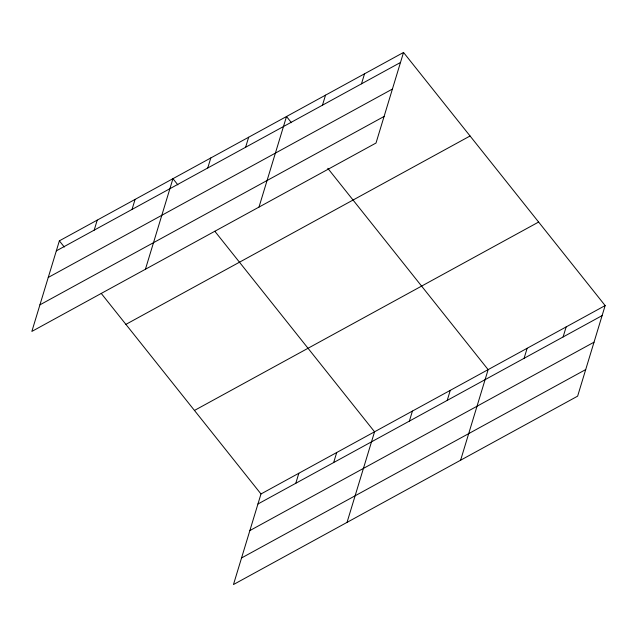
<?xml version="1.0" encoding="UTF-8"?>
<svg xmlns="http://www.w3.org/2000/svg" width="637" height="637" viewBox="0 0 637 637"><rect width="100%" height="100%" fill="white"/><g stroke="black" fill="none" stroke-linecap="round" stroke-linejoin="round"><path stroke-width="0.96" d="M403.532 52.457L59.368 240.85L31.85 331.423L376.013 143.03L403.532 52.457L605.15 305.577L577.632 396.15L233.468 584.543L260.987 493.97L605.15 305.577M94.18 230.156L97.23 220.123M132.034 209.43L135.084 199.397M145.427 269.252L172.945 178.679L177.874 184.865M207.758 167.985L210.799 157.952M245.611 147.258L248.661 137.234M258.996 207.081L286.515 116.507L291.443 122.694M322.473 105.185L325.523 95.16M361.482 83.837L364.531 73.804M295.791 483.276L298.841 473.251M333.653 462.558L336.702 452.525M347.038 522.38L374.556 431.798L214.836 231.271M409.368 421.113L412.418 411.08M447.23 400.386L450.271 390.354M460.615 460.209L488.133 369.635L327.792 168.327M524.092 358.312L527.141 348.28M563.1 336.957L566.142 326.932M56.319 250.874L400.49 62.482M48.245 277.453L392.416 89.061M39.924 304.844L384.095 116.452M125.903 324.376L470.066 135.984M194.452 410.443L538.615 222.05M257.937 504.002L602.1 315.61M249.863 530.581L594.026 342.188M241.542 557.964L585.706 369.571M59.368 240.85L64.297 247.037M101.259 293.442L260.987 493.97"/></g></svg>
